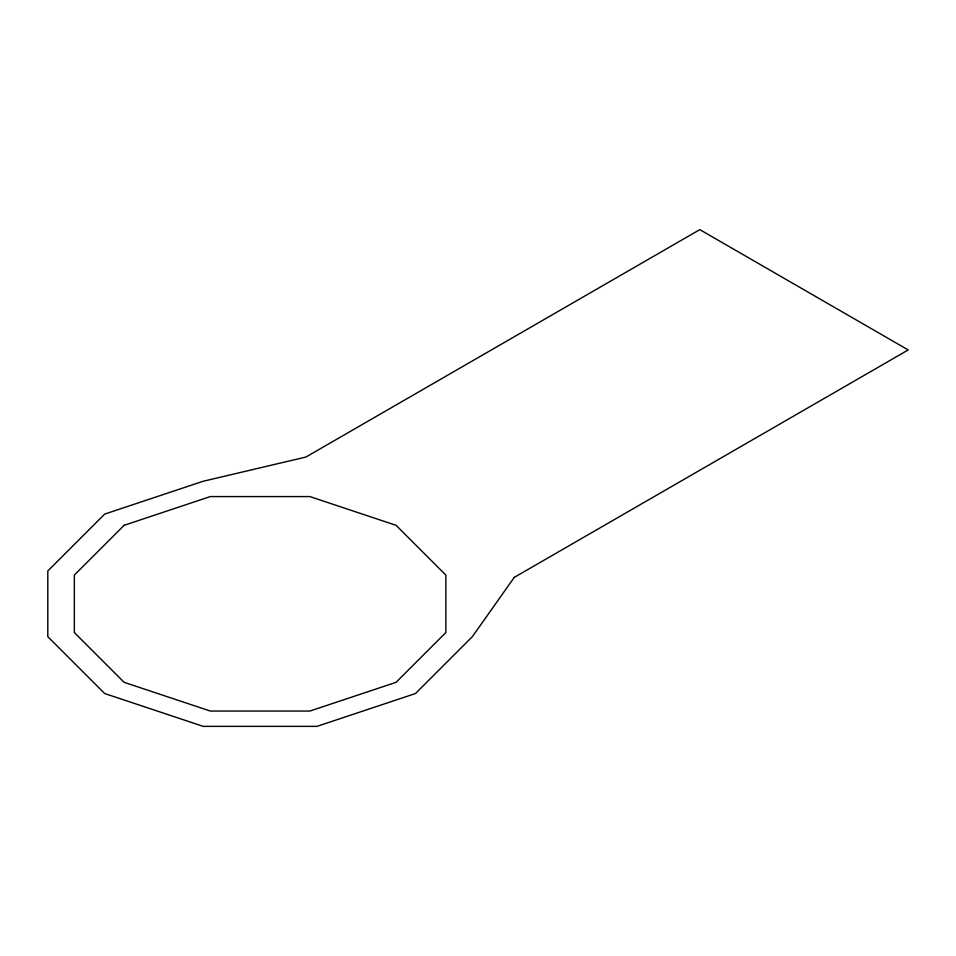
<?xml version="1.0" encoding="UTF-8"?>
<svg xmlns="http://www.w3.org/2000/svg" width="956" height="956" viewBox="0 0 956 956"><rect width="100%" height="100%" fill="white"/><g stroke="black" fill="none" stroke-linecap="round" stroke-linejoin="round"><path stroke-width="1.43" d="M514.292 577.364L472.372 636.648L415.49 693.53L316.974 726.369L203.21 726.369L104.682 693.53L47.8 636.648L47.8 570.971L104.682 514.089L203.21 481.25L305.896 457.052L699.804 229.631L908.2 349.944L514.292 577.364M124.113 525.31L74.341 575.07L74.341 632.549L124.113 682.321L210.32 711.049L309.864 711.049L396.071 682.321L445.843 632.549L445.843 575.07L396.071 525.31L309.864 496.57L210.32 496.57L124.113 525.31"/></g></svg>
